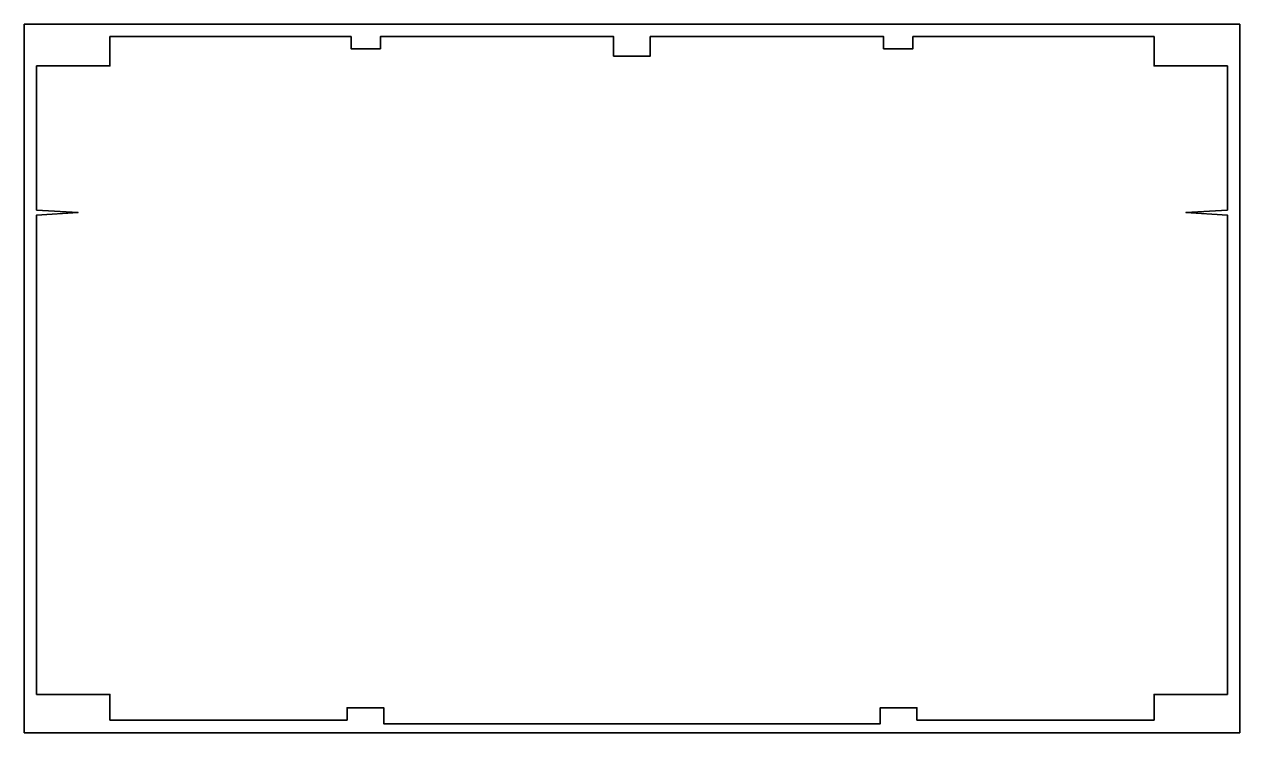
# Model space of a CAD drawing. Header units: millimetres. Extents: x -143 to 354, y 5 to 294.
import ezdxf

# ---------------------------------------------------------------- set-up
doc = ezdxf.new("R2010")
doc.units = ezdxf.units.MM
doc.header["$MEASUREMENT"] = 0
doc.layers.get('0').update_dxf_attribs({"lineweight": 0})
doc.layers.add('Safety', color=7, linetype='Continuous', lineweight=0)

msp = doc.modelspace()

# ---------------------------------------------------------------- linework, layer by layer
at = {"color": 1, "lineweight": 35, "true_color": 0xff0000}
msp.add_lwpolyline([(-138.2, 20.2), (-108.2, 20.2), (-108.2, 9.7), (-11.2, 9.7), (-11.2, 14.7), (3.8, 14.7), (3.8, 8.2), (105.3, 8.2), (206.8, 8.2), (206.8, 14.7), (221.8, 14.7), (221.8, 9.7), (318.8, 9.7), (318.8, 20.2), (348.8, 20.2), (348.8, 216.2), (331.8, 217.2), (348.8, 218.22), (348.8, 277.2), (318.83, 277.2), (318.83, 289.2), (220.19, 289.2), (220.19, 284.2), (208.19, 284.2), (208.19, 289.2), (112.8, 289.2), (112.8, 281.2), (105.3, 281.2), (97.8, 281.2), (97.8, 289.2), (2.41, 289.2), (2.41, 284.2), (-9.59, 284.2), (-9.59, 289.2), (-108.22, 289.2), (-108.22, 277.2), (-138.2, 277.2), (-138.2, 218.22), (-121.2, 217.2), (-138.2, 216.2)], close=True, dxfattribs=at)
at = {"layer": 'Safety', "color": 1, "lineweight": 35, "true_color": 0xff0000}
msp.add_lwpolyline([(353.8, 4.52), (-143.2, 4.52), (-143.2, 294.2), (353.8, 294.2)], close=True, dxfattribs=at)

doc.saveas('drawing.dxf')
